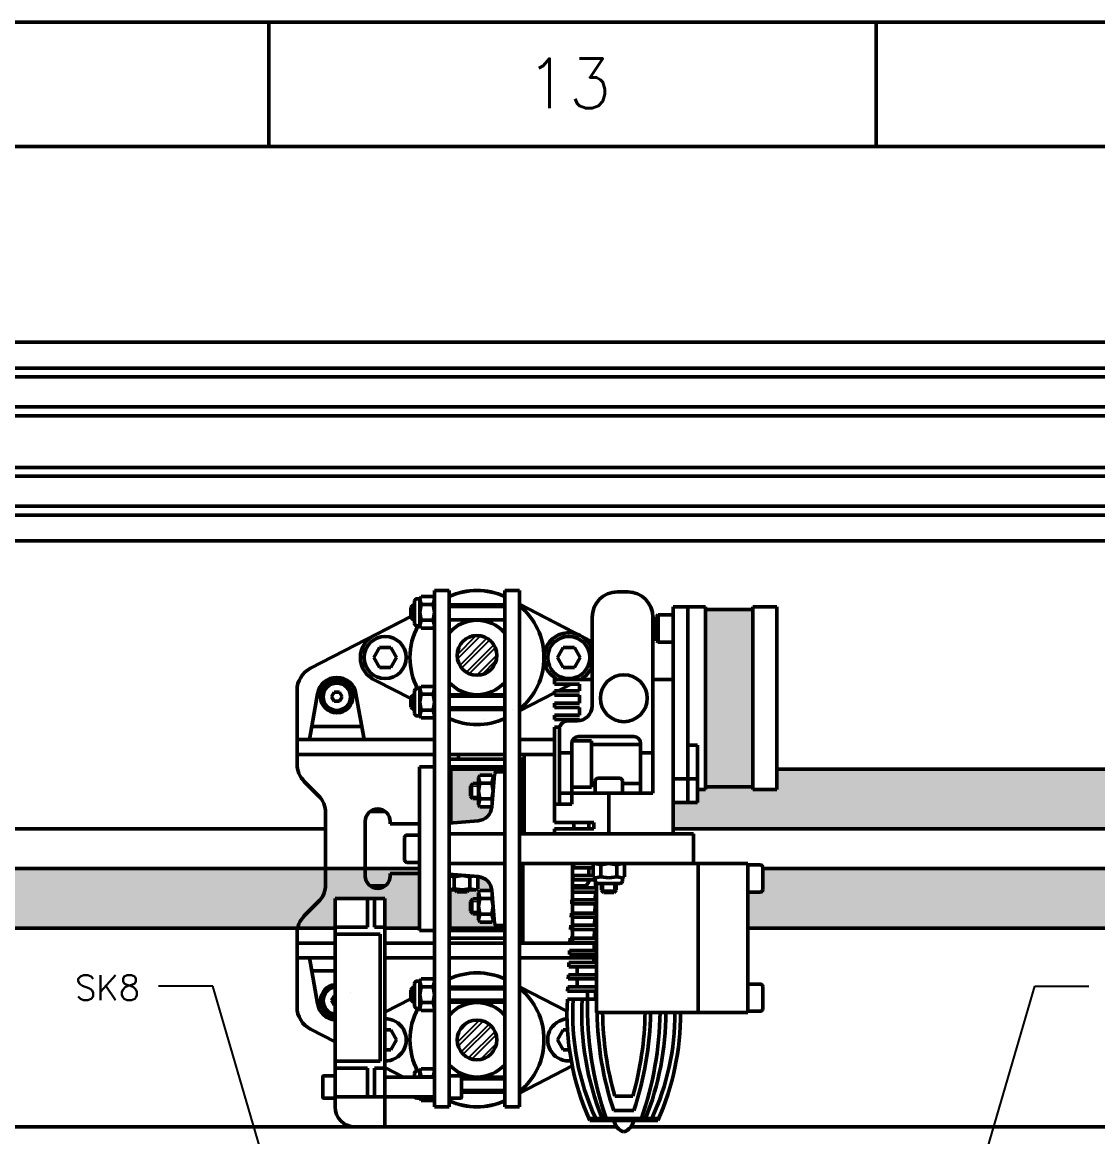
# Model space of a CAD drawing. Extents: x 28090 to 29926, y -10629 to -9321.
# Drawn here: x 29508.8 to 29725.5, y -9545.9 to -9321.4 of the extents above; entities that cross this region are included whole.
import ezdxf

# ---------------------------------------------------------------- set-up
doc = ezdxf.new("R2010")
doc.units = 0
doc.linetypes.add('CENTER', pattern=[50.8, 31.75, -6.35, 6.35, -6.35])
doc.linetypes.add('DASHED', pattern=[19.05, 12.7, -6.35])
for name, color, linetype, lineweight in [('Centro', 1, 'CENTER', 15), ('Cooler', 7, 'Continuous', 50), ('Extrusora', 4, 'Continuous', 50), ('Fixação e Transmissão', 5, 'Continuous', 50), ('Guias', 30, 'Continuous', 50), ('Hotend', 4, 'Continuous', 50), ('Linha tracejada', 254, 'DASHED', 15), ('Perfis e Cantoneiras', 2, 'Continuous', 50), ('Peças Usinadas', 120, 'Continuous', 50)]:
    doc.layers.add(name, color=color, linetype=linetype, lineweight=lineweight)
doc.layers.add('Cotas', color=90, linetype='Continuous')
doc.layers.add('Hachura', color=9, linetype='Continuous')
doc.styles.get("Standard").update_dxf_attribs({"font": 'romans.shx'})

msp = doc.modelspace()

# ---------------------------------------------------------------- hatches: boundary and pattern name
at = {"layer": 'Extrusora'}
h = msp.add_hatch(color=256, dxfattribs=at)
h.dxf.hatch_style = 1
h.paths.add_polyline_path([(29656.061, -9439.727), (29656.061, -9457.561), (29646.489, -9457.561), (29646.489, -9439.727), (29656.061, -9439.727)])
h = msp.add_hatch(color=256, dxfattribs=at)
h.dxf.hatch_style = 1
h.paths.add_polyline_path([(29656.061, -9457.561), (29656.061, -9475.396), (29646.489, -9475.396), (29646.489, -9457.561), (29656.061, -9457.561)])
at = {"layer": 'Hachura'}
h = msp.add_hatch(dxfattribs=at)
h.set_pattern_fill('ANSI32', color=256, scale=0.2)
h.paths.add_polyline_path([(29604.456, -9448.937, 1), (29596.456, -9448.937, 1), (29604.456, -9448.937)])
h = msp.add_hatch(dxfattribs=at)
h.set_pattern_fill('ANSI32', color=256, scale=0.2)
h.paths.add_polyline_path([(29596.456, -9526.368, 1), (29604.456, -9526.368, 1), (29596.456, -9526.368)])
at = {"layer": 'Peças Usinadas'}
h = msp.add_hatch(color=2, dxfattribs=at)
h.dxf.hatch_style = 1
h.paths.add_polyline_path([(29594.866, -9471.868), (29595.206, -9471.868), (29595.206, -9482.723), (29594.866, -9482.753), (29594.866, -9471.868)])
h = msp.add_hatch(color=2, dxfattribs=at)
h.dxf.hatch_style = 1
h.paths.add_polyline_path([(29595.206, -9471.868), (29606.046, -9471.868), (29606.046, -9472.368), (29604.505, -9472.368, 0.3888787), (29604.006, -9472.825), (29603.946, -9473.518), (29603.691, -9473.518), (29603.445, -9473.093), (29601.036, -9473.093), (29600.791, -9473.518), (29600.791, -9474.768), (29599.646, -9474.768), (29599.146, -9475.268), (29599.146, -9477.268), (29599.646, -9477.768), (29600.791, -9477.768), (29600.791, -9479.018), (29601.036, -9479.444), (29603.427, -9479.444), (29603.421, -9479.516, -0.3639702), (29600.694, -9482.243), (29595.206, -9482.723), (29595.206, -9471.868)])
h = msp.add_hatch(color=2, dxfattribs=at)
h.dxf.hatch_style = 1
h.paths.add_polyline_path([(29609.046, -9471.868), (29609.706, -9471.868), (29609.706, -9482.868), (29609.046, -9482.868), (29609.046, -9471.868)])
h = msp.add_hatch(color=2, dxfattribs=at)
h.dxf.hatch_style = 1
h.paths.add_polyline_path([(29660.866, -9471.868), (29753.533, -9471.868), (29753.533, -9472.618, 0.4142136), (29754.533, -9473.618), (29758.533, -9473.618), (29758.533, -9477.868), (29758.533, -9483.868), (29639.951, -9483.868), (29639.951, -9478.574), (29642.937, -9478.574), (29644.865, -9478.574), (29644.865, -9475.932), (29646.489, -9475.932), (29646.489, -9475.396), (29656.061, -9475.396), (29656.061, -9475.932), (29660.866, -9475.932), (29660.866, -9471.868)])
h = msp.add_hatch(color=2, dxfattribs=at)
h.dxf.hatch_style = 1
h.paths.add_polyline_path([(29609.046, -9482.868), (29609.706, -9482.868), (29609.706, -9483.868), (29609.046, -9483.868), (29609.046, -9482.868)])
h = msp.add_hatch(color=256, dxfattribs=at)
h.dxf.hatch_style = 1
edge = h.paths.add_edge_path()
edge.add_line((29447.533, -9503.868), (29564.322, -9503.868))
edge.add_arc((29569.206, -9504.94), 5, 135, 167.62915, ccw=False)
edge.add_line((29565.671, -9501.404), (29568.492, -9498.583))
edge.add_arc((29564.956, -9495.047), 5, 315, 360)
edge.add_line((29569.956, -9495.047), (29569.956, -9491.868))
edge.add_line((29569.956, -9491.868), (29442.533, -9491.868))
edge.add_line((29442.533, -9491.868), (29442.533, -9491.868))
edge.add_line((29442.533, -9491.868), (29432.533, -9491.868))
edge.add_line((29432.533, -9491.868), (29427.333, -9491.868))
edge.add_line((29427.333, -9491.868), (29427.333, -9503.868))
edge.add_line((29427.333, -9503.868), (29432.533, -9503.868))
edge.add_line((29432.533, -9503.868), (29442.533, -9503.868))
edge.add_line((29442.533, -9503.868), (29447.533, -9503.868))
h = msp.add_hatch(color=256, dxfattribs=at)
h.dxf.hatch_style = 1
edge = h.paths.add_edge_path()
edge.add_line((29569.956, -9495.047), (29569.956, -9491.868))
edge.add_line((29569.956, -9491.868), (29442.533, -9491.868))
edge.add_line((29442.533, -9491.868), (29442.533, -9497.868))
edge.add_line((29442.533, -9497.868), (29442.533, -9502.118))
edge.add_line((29442.533, -9502.118), (29446.533, -9502.118))
edge.add_arc((29446.533, -9503.118), 1, 0, 90, ccw=False)
edge.add_line((29447.533, -9503.118), (29447.533, -9503.868))
edge.add_line((29447.533, -9503.868), (29564.322, -9503.868))
edge.add_arc((29569.206, -9504.94), 5, 135, 167.62915, ccw=False)
edge.add_line((29565.671, -9501.404), (29568.492, -9498.583))
edge.add_arc((29564.956, -9495.047), 5, 315, 360)
h = msp.add_hatch(color=256, dxfattribs=at)
h.dxf.hatch_style = 1
edge = h.paths.add_edge_path()
edge.add_line((29588.866, -9492.868), (29582.956, -9492.868))
edge.add_line((29582.956, -9492.868), (29582.956, -9493.368))
edge.add_arc((29580.456, -9493.368), 2.5, 306.8699, 360, ccw=False)
edge.add_arc((29580.456, -9493.368), 2.5, 233.1301, 306.8699, ccw=False)
edge.add_arc((29580.456, -9493.368), 2.5, 180, 233.1301, ccw=False)
edge.add_line((29577.956, -9493.368), (29577.956, -9491.868))
edge.add_line((29577.956, -9491.868), (29569.956, -9491.868))
edge.add_line((29569.956, -9491.868), (29569.956, -9495.047))
edge.add_arc((29564.956, -9495.047), 5, -45, 0, ccw=False)
edge.add_line((29568.492, -9498.583), (29565.671, -9501.404))
edge.add_arc((29569.206, -9504.94), 5, 135, 167.62915)
edge.add_line((29564.322, -9503.868), (29571.866, -9503.868))
edge.add_line((29571.866, -9503.868), (29571.866, -9503.664))
edge.add_line((29571.866, -9503.664), (29571.866, -9497.87))
edge.add_line((29571.866, -9497.87), (29578.369, -9497.87))
edge.add_line((29578.369, -9497.87), (29579.812, -9497.87))
edge.add_line((29579.812, -9497.87), (29581.866, -9497.87))
edge.add_line((29581.866, -9497.87), (29581.866, -9503.868))
edge.add_line((29581.866, -9503.868), (29588.866, -9503.868))
edge.add_line((29588.866, -9503.868), (29588.866, -9492.868))
h = msp.add_hatch(color=256, dxfattribs=at)
h.dxf.hatch_style = 1
h.paths.add_polyline_path([(29588.866, -9491.868), (29577.956, -9491.868), (29577.956, -9493.368, 0.236068), (29578.956, -9495.368), (29581.956, -9495.368, 0.236068), (29582.956, -9493.368), (29582.956, -9492.868), (29588.866, -9492.868), (29588.866, -9491.868)])
h = msp.add_hatch(color=256, dxfattribs=at)
h.dxf.hatch_style = 1
h.paths.add_polyline_path([(29609.454, -9492.868), (29609.046, -9492.868), (29609.046, -9503.868), (29609.454, -9503.868), (29609.454, -9492.868)])
h = msp.add_hatch(color=256, dxfattribs=at)
h.dxf.hatch_style = 1
h.paths.add_polyline_path([(29655.033, -9496.618), (29657.533, -9496.618, 0.4142136), (29658.033, -9496.118), (29658.033, -9491.868), (29758.533, -9491.868), (29758.533, -9497.868), (29758.533, -9502.118), (29754.533, -9502.118, 0.4142136), (29753.533, -9503.118), (29753.533, -9503.868), (29655.033, -9503.868), (29655.033, -9496.618)])
h = msp.add_hatch(color=256, dxfattribs=at)
h.dxf.hatch_style = 1
h.paths.add_polyline_path([(29600.791, -9500.968), (29599.646, -9500.968), (29599.146, -9500.468), (29599.146, -9498.468), (29599.646, -9497.968), (29600.791, -9497.968), (29600.791, -9496.718), (29601.036, -9496.293), (29603.427, -9496.293), (29603.421, -9496.221, 0.3639695), (29600.694, -9493.494), (29600.567, -9493.483), (29600.622, -9493.514), (29600.622, -9495.923), (29600.196, -9496.168), (29598.846, -9496.168), (29598.446, -9496.568), (29596.446, -9496.568), (29596.046, -9496.168), (29594.954, -9496.168), (29594.954, -9503.868), (29606.046, -9503.868), (29606.046, -9503.368), (29604.505, -9503.368, -0.3888787), (29604.006, -9502.912), (29603.946, -9502.218), (29603.691, -9502.218), (29603.445, -9502.644), (29601.036, -9502.644), (29600.791, -9502.218), (29600.791, -9500.968)])

# ---------------------------------------------------------------- linework, layer by layer
at = {"layer": 'Centro', "ltscale": 0.1}
for p, q in [((29601.994, -9461.754), (29601.994, -9461.771)), ((29607.706, -9459.773), (29607.706, -9459.754))]:
    msp.add_line(p, q, dxfattribs=at)
at = {"layer": 'Cooler'}
for p, q in [((29645.033, -9490.868), (29624.533, -9490.868)), ((29624.533, -9490.925), (29624.533, -9490.868)), ((29645.033, -9490.868), (29645.033, -9520.868)), ((29655.033, -9490.868), (29645.033, -9490.868)), ((29655.033, -9490.868), (29655.033, -9520.868)), ((29624.533, -9520.868), (29624.533, -9494.811)), ((29581.866, -9497.87), (29571.866, -9497.87)), ((29571.866, -9497.87), (29571.866, -9539.87)), ((29578.369, -9497.87), (29578.369, -9503.664)), ((29579.812, -9503.664), (29579.812, -9497.87)), ((29581.866, -9497.87), (29581.866, -9543.87)), ((29578.369, -9503.664), (29571.866, -9503.664)), ((29581.85, -9503.664), (29579.812, -9503.664)), ((29580.962, -9505.062), (29571.866, -9505.062)), ((29580.962, -9530.678), (29580.962, -9505.062)), ((29645.033, -9520.868), (29624.533, -9520.868)), ((29655.033, -9520.868), (29645.033, -9520.868)), ((29580.962, -9530.678), (29571.866, -9530.678)), ((29578.369, -9532.076), (29571.866, -9532.076)), ((29578.369, -9532.076), (29578.369, -9537.87)), ((29581.85, -9532.076), (29579.812, -9532.076)), ((29579.812, -9537.87), (29579.812, -9532.076)), ((29581.866, -9537.87), (29571.866, -9537.87)), ((29575.866, -9543.87), (29581.866, -9543.87))]:
    msp.add_line(p, q, dxfattribs=at)
msp.add_arc((29575.866, -9539.87), 4, 180, 270, dxfattribs=at)
at = {"layer": 'Cotas'}
for p, q in [((29547.208, -9515.529), (29536.317, -9515.529)), ((29558.264, -9553.314), (29547.208, -9515.529)), ((29701.802, -9553.314), (29712.858, -9515.529)), ((29712.858, -9515.529), (29723.749, -9515.529))]:
    msp.add_line(p, q, dxfattribs=at)
at = {"layer": 'Extrusora'}
for p, q in [((29630.834, -9436.152), (29628.737, -9436.152)), ((29639.951, -9478.574), (29639.951, -9439.19)), ((29639.951, -9439.19), (29646.489, -9439.19)), ((29642.937, -9478.574), (29642.937, -9439.19)), ((29646.489, -9475.932), (29646.489, -9439.19)), ((29656.061, -9439.19), (29660.866, -9439.19)), ((29656.061, -9475.932), (29656.061, -9439.19)), ((29660.866, -9475.932), (29660.866, -9439.19)), ((29623.665, -9459.088), (29623.665, -9441.224)), ((29635.906, -9476.686), (29635.906, -9441.224)), ((29636.929, -9440.795), (29636.647, -9441.077)), ((29636.647, -9441.077), (29636.647, -9445.985)), ((29636.929, -9440.795), (29636.929, -9446.267)), ((29639.951, -9440.795), (29636.929, -9440.795)), ((29656.061, -9439.727), (29646.489, -9439.727)), ((29656.061, -9439.727), (29646.489, -9439.727)), ((29636.647, -9445.985), (29636.929, -9446.267)), ((29636.929, -9446.267), (29639.918, -9446.267)), ((29616.046, -9454.705), (29616.046, -9453.738)), ((29623.665, -9453.787), (29616.046, -9453.787)), ((29621.119, -9454.705), (29616.046, -9454.705)), ((29621.119, -9456.057), (29621.119, -9454.705)), ((29639.951, -9453.787), (29635.906, -9453.787)), ((29621.119, -9456.057), (29616.046, -9456.057)), ((29616.046, -9456.952), (29616.046, -9456.057)), ((29621.119, -9456.952), (29616.046, -9456.952)), ((29621.119, -9458.54), (29621.119, -9456.952)), ((29621.119, -9458.54), (29616.046, -9458.54)), ((29616.046, -9459.436), (29616.046, -9458.54)), ((29621.119, -9459.436), (29616.046, -9459.436)), ((29621.119, -9460.964), (29621.119, -9459.436)), ((29621.119, -9460.964), (29616.046, -9460.964)), ((29616.046, -9461.821), (29616.046, -9460.964)), ((29621.119, -9461.821), (29616.046, -9461.821)), ((29621.119, -9462.091), (29621.119, -9461.821)), ((29617.115, -9463.397), (29616.046, -9463.397)), ((29616.046, -9478.892), (29616.046, -9463.397)), ((29617.061, -9478.892), (29617.061, -9463.823)), ((29618.752, -9462.132), (29620.621, -9462.132)), ((29623.508, -9466.133), (29619.648, -9466.133)), ((29620.916, -9465.29), (29632.051, -9465.29)), ((29623.508, -9475.504), (29623.508, -9466.133)), ((29619.541, -9468.565), (29617.061, -9468.565)), ((29619.541, -9478.892), (29619.541, -9466.665)), ((29633.427, -9466.915), (29623.508, -9466.915)), ((29633.427, -9476.686), (29633.427, -9466.665)), ((29635.906, -9468.565), (29633.427, -9468.565)), ((29644.865, -9467.051), (29642.937, -9467.051)), ((29644.865, -9478.574), (29644.865, -9467.051)), ((29624.266, -9474.722), (29623.508, -9474.722)), ((29633.427, -9474.722), (29629.766, -9474.722)), ((29644.865, -9473.809), (29639.951, -9473.809)), ((29617.061, -9476.686), (29635.906, -9476.686)), ((29623.508, -9475.504), (29619.541, -9475.504)), ((29627.016, -9484.868), (29627.016, -9476.686)), ((29644.865, -9475.932), (29646.489, -9475.932)), ((29656.061, -9475.396), (29646.489, -9475.396)), ((29656.061, -9475.932), (29660.866, -9475.932)), ((29616.046, -9482.561), (29616.046, -9478.892)), ((29619.541, -9478.892), (29616.046, -9478.892)), ((29639.951, -9478.574), (29644.865, -9478.574)), ((29639.951, -9478.574), (29639.951, -9484.868)), ((29624.027, -9482.561), (29616.046, -9482.561)), ((29616.046, -9484.868), (29616.046, -9483.846)), ((29624.027, -9483.846), (29616.046, -9483.846)), ((29624.027, -9482.561), (29624.027, -9483.846)), ((29639.951, -9484.868), (29616.046, -9484.868))]:
    msp.add_line(p, q, dxfattribs=at)
msp.add_circle((29630.033, -9457.561), 4.725, dxfattribs=at)
for centre, radius, start, end in [((29628.737, -9441.224), 5.072, 90, 180), ((29630.834, -9441.224), 5.072, 0, 90), ((29620.621, -9459.088), 3.043, 270, 360), ((29618.752, -9463.823), 1.691, 90, 180), ((29620.916, -9466.665), 1.375, 90, 180), ((29632.051, -9466.665), 1.375, 0, 90)]:
    msp.add_arc(centre, radius, start, end, dxfattribs=at)
at = {"layer": 'Fixação e Transmissão'}
for p, q in [((29588.966, -9437.518), (29589.212, -9437.093)), ((29591.62, -9437.093), (29589.212, -9437.093)), ((29591.866, -9437.518), (29591.62, -9437.093)), ((29587.146, -9439.268), (29587.646, -9438.768)), ((29587.146, -9439.268), (29587.146, -9441.268)), ((29587.646, -9438.768), (29587.866, -9438.768)), ((29587.866, -9442.518), (29587.866, -9438.018)), ((29588.966, -9437.518), (29588.366, -9437.518)), ((29588.966, -9443.018), (29588.966, -9437.518)), ((29588.966, -9437.518), (29589.212, -9438.681)), ((29589.212, -9438.681), (29588.966, -9440.268)), ((29591.62, -9438.681), (29589.212, -9438.681)), ((29591.866, -9437.518), (29591.62, -9438.681)), ((29591.62, -9438.681), (29591.866, -9440.268)), ((29591.866, -9443.018), (29591.866, -9437.518)), ((29606.046, -9438.768), (29594.866, -9438.768)), ((29620.762, -9444.706), (29609.046, -9438.656)), ((29580.15, -9444.706), (29587.146, -9441.093)), ((29587.146, -9441.268), (29587.646, -9441.768)), ((29589.212, -9441.856), (29588.966, -9440.268)), ((29591.62, -9441.856), (29591.866, -9440.268)), ((29587.646, -9441.768), (29587.866, -9441.768)), ((29588.966, -9443.018), (29588.366, -9443.018)), ((29588.966, -9443.018), (29589.212, -9441.856)), ((29588.966, -9443.018), (29589.212, -9443.444)), ((29591.62, -9441.856), (29589.212, -9441.856)), ((29591.62, -9443.444), (29589.212, -9443.444)), ((29591.866, -9443.018), (29591.62, -9441.856)), ((29591.866, -9443.018), (29591.62, -9443.444)), ((29606.046, -9441.768), (29594.866, -9441.768)), ((29580.801, -9447.368), (29579.647, -9449.368)), ((29583.111, -9447.368), (29584.266, -9449.368)), ((29617.801, -9447.368), (29616.647, -9449.368)), ((29620.111, -9447.368), (29621.266, -9449.368)), ((29580.801, -9451.368), (29579.647, -9449.368)), ((29583.111, -9451.368), (29584.266, -9449.368)), ((29617.801, -9451.368), (29616.647, -9449.368)), ((29620.111, -9451.368), (29621.266, -9449.368)), ((29580.801, -9451.368), (29580.801, -9451.368)), ((29617.801, -9451.368), (29617.801, -9451.368)), ((29580.15, -9454.031), (29587.146, -9457.644)), ((29619.457, -9454.705), (29616.839, -9456.057)), ((29571.677, -9456.352), (29571.148, -9457.268)), ((29571.677, -9458.184), (29571.148, -9457.268)), ((29572.735, -9456.352), (29573.264, -9457.268)), ((29572.735, -9458.184), (29573.264, -9457.268)), ((29587.146, -9457.368), (29587.646, -9456.868)), ((29587.146, -9457.368), (29587.146, -9459.368)), ((29587.646, -9456.868), (29587.866, -9456.868)), ((29587.866, -9460.618), (29587.866, -9456.118)), ((29588.966, -9455.618), (29588.366, -9455.618)), ((29588.966, -9455.618), (29589.212, -9455.193)), ((29588.966, -9461.118), (29588.966, -9455.618)), ((29588.966, -9455.618), (29589.212, -9456.781)), ((29589.212, -9456.781), (29588.966, -9458.368)), ((29591.62, -9455.193), (29589.212, -9455.193)), ((29591.62, -9456.781), (29589.212, -9456.781)), ((29591.866, -9455.618), (29591.62, -9455.193)), ((29591.866, -9455.618), (29591.62, -9456.781)), ((29591.62, -9456.781), (29591.866, -9458.368)), ((29591.866, -9461.118), (29591.866, -9455.618)), ((29606.046, -9456.868), (29594.866, -9456.868)), ((29616.046, -9456.466), (29609.046, -9460.081)), ((29577.459, -9458.858), (29577.459, -9458.858)), ((29587.146, -9459.368), (29587.646, -9459.868)), ((29589.212, -9459.956), (29588.966, -9458.368)), ((29591.62, -9459.956), (29591.866, -9458.368)), ((29587.646, -9459.868), (29587.866, -9459.868)), ((29588.966, -9461.118), (29588.366, -9461.118)), ((29588.966, -9461.118), (29589.212, -9459.956)), ((29588.966, -9461.118), (29589.212, -9461.544)), ((29591.62, -9459.956), (29589.212, -9459.956)), ((29591.62, -9461.544), (29589.212, -9461.544)), ((29591.866, -9461.118), (29591.62, -9459.956)), ((29591.866, -9461.118), (29591.62, -9461.544)), ((29606.046, -9459.868), (29594.866, -9459.868)), ((29609.706, -9471.368), (29609.706, -9469.868)), ((29595.206, -9471.368), (29595.206, -9482.723)), ((29599.146, -9475.268), (29599.646, -9474.768)), ((29599.146, -9475.268), (29599.146, -9477.268)), ((29599.646, -9474.768), (29600.791, -9474.768)), ((29600.791, -9473.518), (29601.036, -9473.093)), ((29600.791, -9479.018), (29600.791, -9473.518)), ((29600.791, -9473.518), (29601.036, -9474.681)), ((29601.036, -9474.681), (29600.791, -9476.268)), ((29601.036, -9473.093), (29603.445, -9473.093)), ((29601.036, -9474.681), (29603.445, -9474.681)), ((29603.691, -9473.518), (29603.445, -9473.093)), ((29603.691, -9473.518), (29603.445, -9474.681)), ((29603.445, -9474.681), (29603.691, -9476.268)), ((29603.691, -9476.432), (29603.691, -9473.518)), ((29603.691, -9473.518), (29603.946, -9473.518)), ((29624.766, -9473.686), (29629.266, -9473.686)), ((29599.146, -9477.268), (29599.646, -9477.768)), ((29601.036, -9477.856), (29600.791, -9476.268)), ((29603.445, -9477.856), (29603.691, -9476.268)), ((29624.266, -9476.686), (29629.766, -9476.686)), ((29599.646, -9477.768), (29600.791, -9477.768)), ((29600.791, -9479.018), (29601.036, -9477.856)), ((29600.791, -9479.018), (29601.036, -9479.444)), ((29601.036, -9477.856), (29603.445, -9477.856)), ((29601.036, -9479.444), (29603.445, -9479.444)), ((29603.531, -9478.261), (29603.445, -9477.856)), ((29585.866, -9485.618), (29585.866, -9490.118)), ((29588.866, -9485.118), (29588.866, -9490.618)), ((29609.706, -9484.868), (29609.706, -9484.368)), ((29609.454, -9490.868), (29609.454, -9492.368)), ((29624.266, -9490.868), (29623.84, -9491.114)), ((29624.266, -9490.868), (29625.428, -9491.114)), ((29625.428, -9491.114), (29627.016, -9490.868)), ((29628.603, -9491.114), (29627.016, -9490.868)), ((29629.766, -9490.868), (29628.603, -9491.114)), ((29629.766, -9490.868), (29630.191, -9491.114)), ((29594.866, -9493.268), (29598.118, -9493.268)), ((29595.859, -9493.514), (29597.446, -9493.268)), ((29599.034, -9493.514), (29597.446, -9493.268)), ((29623.84, -9491.114), (29623.84, -9493.523)), ((29625.428, -9491.114), (29625.428, -9493.523)), ((29628.603, -9491.114), (29628.603, -9493.523)), ((29630.191, -9491.114), (29630.191, -9493.523)), ((29655.033, -9496.618), (29655.033, -9491.118)), ((29658.033, -9496.118), (29658.033, -9491.618)), ((29594.866, -9493.304), (29595.859, -9493.514)), ((29595.859, -9495.923), (29595.859, -9493.514)), ((29599.588, -9493.397), (29599.034, -9493.514)), ((29599.034, -9495.923), (29599.034, -9493.514)), ((29600.567, -9493.483), (29600.622, -9493.514)), ((29600.622, -9495.923), (29600.622, -9493.514)), ((29624.266, -9493.768), (29623.84, -9493.523)), ((29624.266, -9493.768), (29625.428, -9493.523)), ((29624.266, -9493.768), (29624.266, -9494.368)), ((29629.266, -9494.868), (29624.766, -9494.868)), ((29625.428, -9493.523), (29627.016, -9493.768)), ((29625.516, -9496.186), (29625.516, -9494.868)), ((29628.603, -9493.523), (29627.016, -9493.768)), ((29628.516, -9496.186), (29628.516, -9494.868)), ((29629.766, -9493.768), (29628.603, -9493.523)), ((29629.766, -9493.768), (29630.191, -9493.523)), ((29629.766, -9493.768), (29629.766, -9494.368)), ((29594.866, -9496.133), (29595.859, -9495.923)), ((29594.866, -9496.168), (29600.196, -9496.168)), ((29594.954, -9504.368), (29594.954, -9496.168)), ((29595.859, -9495.923), (29597.446, -9496.168)), ((29596.446, -9496.568), (29596.046, -9496.168)), ((29596.446, -9496.568), (29598.446, -9496.568)), ((29599.034, -9495.923), (29597.446, -9496.168)), ((29598.446, -9496.568), (29598.846, -9496.168)), ((29600.196, -9496.168), (29599.034, -9495.923)), ((29600.196, -9496.168), (29600.622, -9495.923)), ((29600.791, -9496.718), (29601.036, -9496.293)), ((29600.791, -9496.718), (29600.791, -9502.218)), ((29600.791, -9496.718), (29601.036, -9497.881)), ((29601.036, -9496.293), (29603.445, -9496.293)), ((29603.531, -9497.476), (29603.445, -9497.881)), ((29626.016, -9496.686), (29625.516, -9496.186)), ((29626.016, -9496.686), (29628.016, -9496.686)), ((29628.016, -9496.686), (29628.516, -9496.186)), ((29599.146, -9498.468), (29599.646, -9497.968)), ((29599.146, -9500.468), (29599.146, -9498.468)), ((29599.646, -9497.968), (29600.791, -9497.968)), ((29601.036, -9497.881), (29600.791, -9499.468)), ((29601.036, -9501.056), (29600.791, -9499.468)), ((29601.036, -9497.881), (29603.445, -9497.881)), ((29603.445, -9497.881), (29603.691, -9499.468)), ((29603.445, -9501.056), (29603.691, -9499.468)), ((29603.691, -9499.305), (29603.691, -9502.218)), ((29599.146, -9500.468), (29599.646, -9500.968)), ((29599.646, -9500.968), (29600.791, -9500.968)), ((29600.791, -9502.218), (29601.036, -9501.056)), ((29600.791, -9502.218), (29601.036, -9502.644)), ((29601.036, -9501.056), (29603.445, -9501.056)), ((29603.691, -9502.218), (29603.445, -9501.056)), ((29603.691, -9502.218), (29603.445, -9502.644)), ((29603.691, -9502.218), (29603.946, -9502.218)), ((29601.036, -9502.644), (29603.445, -9502.644)), ((29609.454, -9504.368), (29609.454, -9505.868)), ((29587.866, -9519.518), (29587.866, -9515.018)), ((29588.966, -9514.518), (29588.366, -9514.518)), ((29588.966, -9514.518), (29589.212, -9514.093)), ((29588.966, -9520.018), (29588.966, -9514.518)), ((29588.966, -9514.518), (29589.212, -9515.681)), ((29589.212, -9515.681), (29588.966, -9517.268)), ((29591.62, -9514.093), (29589.212, -9514.093)), ((29591.62, -9515.681), (29589.212, -9515.681)), ((29591.866, -9514.518), (29591.62, -9514.093)), ((29591.866, -9514.518), (29591.62, -9515.681)), ((29591.62, -9515.681), (29591.866, -9517.268)), ((29591.866, -9520.018), (29591.866, -9514.518)), ((29618.586, -9520.582), (29609.046, -9515.656)), ((29655.033, -9515.118), (29655.033, -9520.618)), ((29658.033, -9515.618), (29658.033, -9520.118)), ((29571.677, -9517.552), (29571.148, -9518.468)), ((29574.959, -9516.879), (29574.959, -9516.879)), ((29587.146, -9516.268), (29587.646, -9515.768)), ((29587.146, -9516.268), (29587.146, -9518.268)), ((29587.646, -9515.768), (29587.866, -9515.768)), ((29589.212, -9518.856), (29588.966, -9517.268)), ((29591.62, -9518.856), (29591.866, -9517.268)), ((29606.046, -9515.768), (29594.866, -9515.768)), ((29571.677, -9519.384), (29571.148, -9518.468)), ((29581.866, -9520.82), (29587.146, -9518.093)), ((29587.146, -9518.268), (29587.646, -9518.768)), ((29587.646, -9518.768), (29587.866, -9518.768)), ((29588.966, -9520.018), (29588.366, -9520.018)), ((29588.966, -9520.018), (29589.212, -9518.856)), ((29588.966, -9520.018), (29589.212, -9520.444)), ((29591.62, -9518.856), (29589.212, -9518.856)), ((29591.866, -9520.018), (29591.62, -9518.856)), ((29591.866, -9520.018), (29591.62, -9520.444)), ((29606.046, -9518.768), (29594.866, -9518.768)), ((29591.62, -9520.444), (29589.212, -9520.444)), ((29583.111, -9524.368), (29584.266, -9526.368)), ((29617.801, -9524.368), (29616.647, -9526.368)), ((29583.111, -9528.368), (29584.266, -9526.368)), ((29617.801, -9528.368), (29616.647, -9526.368)), ((29617.801, -9528.368), (29617.801, -9528.368)), ((29581.866, -9531.917), (29585.648, -9533.87)), ((29587.866, -9533.87), (29587.866, -9533.118)), ((29588.966, -9532.618), (29588.366, -9532.618)), ((29588.966, -9532.618), (29589.212, -9532.193)), ((29588.966, -9532.618), (29589.212, -9533.781)), ((29588.966, -9533.87), (29588.966, -9532.618)), ((29591.62, -9532.193), (29589.212, -9532.193)), ((29591.866, -9532.618), (29591.62, -9532.193)), ((29591.866, -9532.618), (29591.62, -9533.781)), ((29591.866, -9533.87), (29591.866, -9532.618)), ((29619.652, -9531.604), (29609.046, -9537.081)), ((29581.866, -9533.87), (29591.866, -9533.87)), ((29581.866, -9537.87), (29581.866, -9533.87)), ((29587.645, -9533.87), (29587.646, -9533.868)), ((29587.646, -9533.868), (29587.866, -9533.868)), ((29589.212, -9533.781), (29589.198, -9533.87)), ((29591.62, -9533.781), (29589.212, -9533.781)), ((29591.62, -9533.781), (29591.634, -9533.87)), ((29591.866, -9533.87), (29591.866, -9533.87)), ((29597.366, -9533.868), (29606.046, -9533.868)), ((29581.866, -9537.87), (29591.866, -9537.87)), ((29588.966, -9538.118), (29588.366, -9538.118)), ((29588.966, -9538.118), (29588.966, -9537.87)), ((29588.966, -9538.118), (29589.019, -9537.87)), ((29588.966, -9538.118), (29589.212, -9538.544)), ((29591.866, -9538.118), (29591.62, -9538.544)), ((29591.866, -9538.118), (29591.814, -9537.87)), ((29591.866, -9538.118), (29591.866, -9537.87)), ((29597.366, -9536.868), (29606.046, -9536.868)), ((29609.292, -9536.956), (29609.292, -9536.954)), ((29591.62, -9538.544), (29589.212, -9538.544))]:
    msp.add_line(p, q, dxfattribs=at)
at = {"layer": 'Fixação e Transmissão', "ltscale": 0.1}
for p, q in [((29583.111, -9447.368), (29580.801, -9447.368)), ((29620.111, -9447.368), (29617.801, -9447.368)), ((29583.111, -9451.368), (29580.801, -9451.368)), ((29620.111, -9451.368), (29617.801, -9451.368)), ((29572.735, -9456.352), (29571.677, -9456.352)), ((29572.735, -9458.184), (29571.677, -9458.184)), ((29624.266, -9476.686), (29624.266, -9474.186)), ((29629.766, -9476.686), (29629.766, -9474.186)), ((29588.866, -9485.118), (29586.366, -9485.118)), ((29588.866, -9490.618), (29586.366, -9490.618)), ((29655.033, -9491.118), (29657.533, -9491.118)), ((29655.033, -9496.618), (29657.533, -9496.618)), ((29655.033, -9515.118), (29657.533, -9515.118)), ((29571.866, -9517.552), (29571.677, -9517.552)), ((29571.866, -9519.384), (29571.677, -9519.384)), ((29655.033, -9520.618), (29657.533, -9520.618)), ((29583.111, -9524.368), (29581.866, -9524.368)), ((29618.691, -9524.368), (29617.801, -9524.368)), ((29583.111, -9528.368), (29581.866, -9528.368)), ((29619.097, -9528.368), (29617.801, -9528.368))]:
    msp.add_line(p, q, dxfattribs=at)
at = {"layer": 'Fixação e Transmissão', "color": 7}
for p, q in [((29596.454, -9468.868), (29606.046, -9468.868)), ((29596.706, -9468.868), (29606.046, -9468.868)), ((29596.706, -9469.868), (29606.046, -9469.868)), ((29596.454, -9505.868), (29606.046, -9505.868)), ((29596.706, -9506.868), (29606.046, -9506.868)), ((29619.959, -9506.868), (29609.959, -9506.868))]:
    msp.add_line(p, q, dxfattribs=at)
at = {"layer": 'Fixação e Transmissão', "color": 7, "ltscale": 0.1}
for p, q in [((29596.706, -9469.868), (29596.706, -9468.868)), ((29609.959, -9468.868), (29609.959, -9484.868)), ((29619.959, -9482.561), (29619.959, -9483.846)), ((29609.706, -9506.868), (29609.706, -9490.868)), ((29619.706, -9506.868), (29619.706, -9490.868)), ((29619.959, -9505.868), (29619.959, -9505.915)), ((29619.959, -9506.738), (29619.959, -9506.868))]:
    msp.add_line(p, q, dxfattribs=at)
at = {"layer": 'Fixação e Transmissão', "flags": 128}
for points in [[(29606.046, -9469.868), (29594.866, -9469.868)], [(29609.706, -9469.868), (29609.046, -9469.868)], [(29609.706, -9484.368), (29609.046, -9484.368)], [(29609.454, -9490.868), (29609.046, -9490.868)], [(29609.454, -9492.368), (29609.046, -9492.368)], [(29606.046, -9504.368), (29594.866, -9504.368)], [(29609.454, -9504.368), (29609.046, -9504.368)], [(29606.046, -9505.868), (29594.866, -9505.868)], [(29609.454, -9505.868), (29609.046, -9505.868)]]:
    msp.add_lwpolyline(points, dxfattribs=at)
for points in [[(29571.866, -9538.12), (29569.616, -9538.12, -0.4142136), (29569.366, -9537.87), (29569.366, -9533.87, -0.4142136), (29569.616, -9533.62), (29571.866, -9533.62)], [(29594.866, -9538.12), (29597.116, -9538.12, 0.4142136), (29597.366, -9537.87), (29597.366, -9533.87, 0.4142136), (29597.116, -9533.62), (29594.866, -9533.62)]]:
    msp.add_lwpolyline(points, format="xyb", close=True, dxfattribs=at)
at = {"layer": 'Fixação e Transmissão'}
for centre, radius in [((29581.956, -9449.368), 4.25), ((29618.956, -9449.368), 4.25), ((29572.206, -9457.268), 2.75)]:
    msp.add_circle(centre, radius, dxfattribs=at)
for centre, radius, start, end in [((29600.456, -9449.368), 13.5, 65.53819, 114.46181), ((29588.366, -9438.018), 0.5, 90, 180), ((29600.456, -9449.368), 13.5, 0, 50.48287), ((29600.456, -9449.368), 13.5, 151.94166, 180), ((29588.366, -9442.518), 0.5, 180, 270), ((29581.956, -9449.368), 5, 111.17688, 248.82312), ((29618.956, -9449.368), 5, 19.65932, 242.10143), ((29618.956, -9449.368), 5, 19.65932, 68.82312), ((29600.456, -9449.368), 13.5, 180, 207.57847), ((29600.456, -9449.368), 13.5, 309.51713, 360), ((29618.956, -9449.368), 5, 297.89857, 340.34068), ((29618.956, -9449.368), 5, 297.89857, 340.34068), ((29588.366, -9456.118), 0.5, 90, 180), ((29588.366, -9460.618), 0.5, 180, 270), ((29600.456, -9449.368), 13.5, 245.53819, 294.46181), ((29624.766, -9474.186), 0.5, 90, 180), ((29629.266, -9474.186), 0.5, 360, 90), ((29586.366, -9485.618), 0.5, 90, 180), ((29586.366, -9490.118), 0.5, 180, 270), ((29657.533, -9491.618), 0.5, 0, 90), ((29624.766, -9494.368), 0.5, 180, 270), ((29629.266, -9494.368), 0.5, 270, 360), ((29657.533, -9496.118), 0.5, 270, 360), ((29600.456, -9526.368), 13.5, 65.53819, 114.46181), ((29588.366, -9515.018), 0.5, 90, 180), ((29657.533, -9515.618), 0.5, 360, 90), ((29572.206, -9518.468), 2.75, 97.10565, 262.89435), ((29600.456, -9526.368), 13.5, 0, 50.48287), ((29600.456, -9526.368), 13.5, 151.94166, 180), ((29588.366, -9519.518), 0.5, 180, 270), ((29657.533, -9520.118), 0.5, 270, 360), ((29581.956, -9526.368), 4.25, 268.7843, 91.2157), ((29618.956, -9526.368), 4.25, 94.85408, 276.74527), ((29600.456, -9526.368), 13.5, 180, 207.57847), ((29600.456, -9526.368), 13.5, 309.51713, 360), ((29588.366, -9533.118), 0.5, 90, 180), ((29588.366, -9537.618), 0.5, 210.21372, 270), ((29600.456, -9526.368), 13.5, 245.53819, 294.46181)]:
    msp.add_arc(centre, radius, start, end, dxfattribs=at)
for points, degree in [([(29595.244, -9471.368), (29594.866, -9471.368), (29594.866, -9471.368)], 2), ([(29595.244, -9471.368), (29595.301, -9471.368), (29595.439, -9471.368)], 2), ([(29595.778, -9471.368), (29595.572, -9471.368), (29595.439, -9471.368)], 2), ([(29595.778, -9471.368), (29595.992, -9471.368), (29596.279, -9471.368)], 2), ([(29596.892, -9471.368), (29596.555, -9471.368), (29596.279, -9471.368)], 2), ([(29596.892, -9471.368), (29597.242, -9471.368), (29597.65, -9471.368)], 2), ([(29598.477, -9471.368), (29598.042, -9471.368), (29597.65, -9471.368)], 2), ([(29598.477, -9471.368), (29598.93, -9471.368), (29599.418, -9471.368)], 2), ([(29600.378, -9471.368), (29599.887, -9471.368), (29599.418, -9471.368)], 2), ([(29600.378, -9471.368), (29600.889, -9471.368), (29601.41, -9471.368)], 2), ([(29602.409, -9471.368), (29601.41, -9471.368)], 1), ([(29602.409, -9471.368), (29602.928, -9471.368), (29603.431, -9471.368)], 2), ([(29604.372, -9471.368), (29603.914, -9471.368), (29603.431, -9471.368)], 2), ([(29604.372, -9471.368), (29604.847, -9471.368), (29605.283, -9471.368)], 2), ([(29606.046, -9471.368), (29605.702, -9471.368), (29605.283, -9471.368)], 2), ([(29609.706, -9471.368), (29609.706, -9471.368), (29609.046, -9471.368)], 2)]:
    msp.add_open_spline(points, degree=degree, dxfattribs=at)
at = {"layer": 'Guias'}
for p, q in [((29578.956, -9480.368), (29581.956, -9480.368)), ((29577.956, -9493.368), (29577.956, -9482.368)), ((29578.956, -9495.368), (29581.956, -9495.368)), ((29619.706, -9495.368), (29621.956, -9495.368)), ((29622.956, -9494.368), (29622.956, -9494.119))]:
    msp.add_line(p, q, dxfattribs=at)
for centre in [(29600.456, -9448.937), (29600.456, -9526.368)]:
    msp.add_circle(centre, 4, dxfattribs=at)
for centre, radius, start, end in [((29600.456, -9449.368), 7.5, 41.81031, 138.18969), ((29600.456, -9449.368), 7.5, 221.81031, 318.18969), ((29621.956, -9494.368), 1, 270, 360), ((29600.456, -9526.368), 7.5, 41.81031, 138.18969), ((29600.456, -9526.368), 7.5, 221.81031, 318.18969)]:
    msp.add_arc(centre, radius, start, end, dxfattribs=at)
at = {"layer": 'Hachura'}
for p, q in [((29606.046, -9439.268), (29594.866, -9439.268)), ((29606.046, -9457.368), (29594.866, -9457.368)), ((29606.046, -9459.368), (29594.866, -9459.368)), ((29606.046, -9516.268), (29594.866, -9516.268)), ((29606.046, -9518.268), (29594.866, -9518.268)), ((29597.366, -9534.368), (29606.046, -9534.368)), ((29597.366, -9536.368), (29606.046, -9536.368))]:
    msp.add_line(p, q, dxfattribs=at)
at = {"layer": 'Hotend'}
for p, q in [((29619.908, -9491.691), (29619.947, -9490.868)), ((29623.84, -9491.691), (29619.908, -9491.691)), ((29619.79, -9494.119), (29619.83, -9493.297)), ((29624.266, -9494.119), (29619.79, -9494.119)), ((29623.84, -9493.297), (29619.83, -9493.297)), ((29624.346, -9494.641), (29624.321, -9495.772)), ((29619.671, -9496.595), (29619.71, -9495.772)), ((29624.533, -9496.595), (29619.671, -9496.595)), ((29624.533, -9495.772), (29619.71, -9495.772)), ((29624.302, -9496.595), (29624.267, -9498.145)), ((29619.556, -9498.967), (29619.596, -9498.145)), ((29624.533, -9498.967), (29619.556, -9498.967)), ((29624.533, -9498.145), (29619.596, -9498.145)), ((29624.249, -9498.967), (29624.206, -9500.85)), ((29619.425, -9501.673), (29619.465, -9500.85)), ((29624.533, -9501.673), (29619.425, -9501.673)), ((29624.533, -9500.85), (29619.465, -9500.85)), ((29624.188, -9501.673), (29624.151, -9503.3)), ((29619.307, -9504.122), (29619.347, -9503.3)), ((29624.533, -9504.122), (29619.307, -9504.122)), ((29624.533, -9503.3), (29619.347, -9503.3)), ((29624.132, -9504.122), (29624.092, -9505.915)), ((29619.18, -9506.738), (29619.22, -9505.915)), ((29624.533, -9506.738), (29619.18, -9506.738)), ((29624.533, -9505.915), (29619.22, -9505.915)), ((29624.073, -9506.738), (29624.037, -9508.356)), ((29619.062, -9509.179), (29619.102, -9508.356)), ((29624.533, -9508.356), (29619.102, -9508.356)), ((29618.943, -9511.64), (29618.983, -9510.818)), ((29624.533, -9510.818), (29618.983, -9510.818)), ((29624.533, -9509.179), (29619.062, -9509.179)), ((29624.018, -9509.179), (29623.981, -9510.818)), ((29618.825, -9514.099), (29618.864, -9513.276)), ((29624.533, -9513.276), (29618.864, -9513.276)), ((29624.533, -9511.64), (29618.943, -9511.64)), ((29620.653, -9513.276), (29620.653, -9511.64)), ((29618.707, -9516.541), (29618.746, -9515.719)), ((29624.533, -9515.719), (29618.746, -9515.719)), ((29624.533, -9514.099), (29618.825, -9514.099)), ((29620.653, -9515.719), (29620.653, -9514.099)), ((29624.533, -9516.541), (29618.707, -9516.541)), ((29622.728, -9516.541), (29622.728, -9518.172)), ((29624.349, -9516.541), (29624.349, -9518.172)), ((29618.661, -9518.172), (29624.533, -9518.172)), ((29628.218, -9537.728), (29630.033, -9537.728)), ((29631.848, -9537.728), (29630.033, -9537.728)), ((29630.033, -9542.216), (29623.001, -9542.216)), ((29623.178, -9542.619), (29630.033, -9542.619)), ((29624.382, -9542.216), (29624.785, -9542.619)), ((29625.662, -9542.216), (29626.065, -9542.619)), ((29626.47, -9542.216), (29626.873, -9542.619)), ((29627.995, -9540.58), (29630.033, -9540.58)), ((29632.071, -9540.58), (29630.033, -9540.58)), ((29630.033, -9542.216), (29637.065, -9542.216)), ((29636.888, -9542.619), (29630.033, -9542.619)), ((29633.596, -9542.216), (29633.193, -9542.619)), ((29634.404, -9542.216), (29634.001, -9542.619)), ((29635.684, -9542.216), (29635.281, -9542.619))]:
    msp.add_line(p, q, dxfattribs=at)
for centre, radius, start, end in [((29671.709, -9521.01), 53.124, 176.93703, 204.00078), ((29670.028, -9521.12), 50.285, 176.63823, 204.80428), ((29679.242, -9520.894), 57.666, 177.29403, 201.69981), ((29692.298, -9519.657), 69.586, 178.77729, 198.91671), ((29690.225, -9519.883), 65.582, 180.86137, 198.39702), ((29691.326, -9519.883), 65.582, 180.86137, 195.78968), ((29568.74, -9519.883), 65.582, 344.21032, 359.13863), ((29569.841, -9519.883), 65.582, 341.60298, 359.13863), ((29567.768, -9519.657), 69.586, 341.08329, 359.00213), ((29580.824, -9520.894), 57.666, 338.30019, 0.02555), ((29590.038, -9521.12), 50.285, 335.19572, 0.28711), ((29588.357, -9521.01), 53.124, 335.99922, 0.15301), ((29630.873, -9542.113), 2.882, 189.53156, 253.0677), ((29629.194, -9542.113), 2.882, 286.9323, 350.46844)]:
    msp.add_arc(centre, radius, start, end, dxfattribs=at)
at = {"layer": 'Linha tracejada'}
for p, q in [((29587.146, -9439.268), (29587.866, -9439.268)), ((29587.646, -9441.768), (29587.646, -9438.768)), ((29587.146, -9441.268), (29587.866, -9441.268)), ((29587.146, -9457.368), (29587.866, -9457.368)), ((29587.646, -9459.868), (29587.646, -9456.868)), ((29587.146, -9459.368), (29587.866, -9459.368)), ((29599.146, -9475.268), (29600.791, -9475.268)), ((29599.646, -9477.768), (29599.646, -9474.768)), ((29599.146, -9477.268), (29600.791, -9477.268)), ((29626.016, -9496.686), (29626.016, -9494.868)), ((29628.016, -9496.686), (29628.016, -9494.868)), ((29596.446, -9496.568), (29596.446, -9496.168)), ((29598.446, -9496.568), (29598.446, -9496.168)), ((29628.516, -9496.186), (29625.516, -9496.186)), ((29599.146, -9498.468), (29600.791, -9498.468)), ((29599.646, -9497.968), (29599.646, -9500.968)), ((29599.146, -9500.468), (29600.791, -9500.468)), ((29587.146, -9516.268), (29587.866, -9516.268)), ((29587.646, -9518.768), (29587.646, -9515.768)), ((29587.146, -9518.268), (29587.866, -9518.268)), ((29587.646, -9533.87), (29587.646, -9533.868))]:
    msp.add_line(p, q, dxfattribs=at)
at = {"layer": 'Perfis e Cantoneiras'}
for p, q in [((29768.533, -9385.868), (29432.533, -9385.868)), ((29748.533, -9391.068), (29452.533, -9391.068)), ((29748.533, -9392.868), (29452.533, -9392.868)), ((29748.533, -9398.868), (29452.533, -9398.868)), ((29748.533, -9400.668), (29452.533, -9400.668)), ((29748.533, -9411.068), (29452.533, -9411.068)), ((29748.533, -9412.868), (29452.533, -9412.868)), ((29748.533, -9418.868), (29452.533, -9418.868)), ((29748.533, -9420.668), (29452.533, -9420.668)), ((29768.533, -9425.868), (29432.533, -9425.868)), ((29566.706, -9465.868), (29568.349, -9456.695)), ((29577.706, -9465.868), (29576.064, -9456.695)), ((29577.236, -9463.243), (29567.176, -9463.243)), ((29566.706, -9465.868), (29577.706, -9465.868)), ((29604.006, -9472.825), (29603.421, -9479.516)), ((29606.046, -9472.368), (29604.505, -9472.368)), ((29606.046, -9484.868), (29606.046, -9472.368)), ((29594.866, -9482.753), (29600.694, -9482.243)), ((29606.046, -9490.868), (29606.046, -9503.368)), ((29594.866, -9492.984), (29600.694, -9493.494)), ((29604.006, -9502.912), (29603.421, -9496.221)), ((29606.046, -9503.368), (29604.505, -9503.368)), ((29566.706, -9509.868), (29568.349, -9519.041)), ((29566.706, -9509.868), (29571.866, -9509.868)), ((29571.866, -9512.494), (29567.176, -9512.494)), ((29628.587, -9543.868), (29432.533, -9543.868)), ((29768.533, -9543.868), (29631.479, -9543.868))]:
    msp.add_line(p, q, dxfattribs=at)
msp.add_circle((29572.206, -9457.268), 3.256, dxfattribs=at)
for centre, radius, start, end in [((29572.206, -9457.268), 3.9, 8.44946, 171.55054), ((29604.505, -9472.868), 0.5, 90, 175), ((29600.432, -9479.255), 3, 275, 355), ((29600.432, -9496.482), 3, 5, 85), ((29604.505, -9502.868), 0.5, 185, 270), ((29572.206, -9518.468), 3.256, 95.99633, 264.00367), ((29572.206, -9518.468), 3.9, 188.44946, 264.99613)]:
    msp.add_arc(centre, radius, start, end, dxfattribs=at)
at = {"layer": 'Peças Usinadas'}
for p, q in [((29558.508, -9321.442), (29558.508, -9346.442)), ((29680.89, -9321.442), (29680.89, -9346.442)), ((29591.866, -9435.868), (29591.866, -9533.87)), ((29591.866, -9435.868), (29594.866, -9435.868)), ((29594.866, -9435.868), (29594.866, -9539.868)), ((29606.046, -9435.868), (29606.046, -9539.868)), ((29606.046, -9435.868), (29609.046, -9435.868)), ((29609.046, -9435.868), (29609.046, -9539.868)), ((29623.665, -9446.205), (29609.046, -9438.656)), ((29566.912, -9451.542), (29587.146, -9441.093)), ((29564.206, -9465.868), (29564.206, -9455.984)), ((29564.206, -9465.868), (29564.206, -9468.868)), ((29591.866, -9465.868), (29564.206, -9465.868)), ((29616.046, -9465.868), (29609.046, -9465.868)), ((29564.206, -9468.868), (29564.206, -9470.797)), ((29591.866, -9468.868), (29564.206, -9468.868)), ((29606.046, -9468.868), (29594.866, -9468.868)), ((29616.046, -9468.868), (29609.046, -9468.868)), ((29591.866, -9471.368), (29588.866, -9471.368)), ((29588.866, -9471.368), (29588.866, -9504.368)), ((29606.046, -9471.868), (29594.866, -9471.868)), ((29609.046, -9471.868), (29609.706, -9471.868)), ((29609.706, -9471.868), (29609.706, -9483.868)), ((29660.866, -9471.868), (29753.533, -9471.868)), ((29565.671, -9474.333), (29568.492, -9477.154)), ((29569.956, -9480.69), (29569.956, -9495.047)), ((29577.956, -9487.868), (29577.956, -9482.368)), ((29582.956, -9482.868), (29582.956, -9482.368)), ((29609.046, -9482.868), (29609.959, -9482.868)), ((29609.046, -9483.868), (29609.706, -9483.868)), ((29622.956, -9483.846), (29622.956, -9482.561)), ((29606.046, -9484.868), (29594.866, -9484.868)), ((29609.046, -9484.868), (29644.046, -9484.868)), ((29644.046, -9484.868), (29644.046, -9490.868)), ((29577.956, -9487.868), (29577.956, -9493.368)), ((29577.956, -9493.368), (29577.956, -9487.868)), ((29606.046, -9490.868), (29594.866, -9490.868)), ((29609.046, -9490.868), (29624.533, -9490.868)), ((29588.866, -9491.868), (29442.533, -9491.868)), ((29582.956, -9493.368), (29582.956, -9492.868)), ((29609.046, -9492.868), (29609.454, -9492.868)), ((29609.454, -9503.868), (29609.454, -9492.868)), ((29622.956, -9493.297), (29622.956, -9491.691)), ((29565.671, -9501.404), (29568.492, -9498.583)), ((29442.533, -9503.868), (29571.866, -9503.868)), ((29581.866, -9503.868), (29588.866, -9503.868)), ((29591.866, -9504.368), (29588.866, -9504.368)), ((29594.866, -9503.868), (29606.046, -9503.868)), ((29609.046, -9503.868), (29609.454, -9503.868)), ((29655.033, -9503.868), (29753.533, -9503.868)), ((29564.206, -9506.868), (29564.206, -9504.94)), ((29564.206, -9506.868), (29564.206, -9509.868)), ((29571.866, -9506.868), (29564.206, -9506.868)), ((29591.866, -9506.868), (29581.866, -9506.868)), ((29606.046, -9506.868), (29594.866, -9506.868)), ((29624.07, -9506.868), (29609.046, -9506.868)), ((29564.206, -9509.868), (29564.206, -9519.753)), ((29571.866, -9509.868), (29564.206, -9509.868)), ((29591.866, -9509.868), (29581.866, -9509.868)), ((29606.046, -9509.868), (29594.866, -9509.868)), ((29624.003, -9509.868), (29609.046, -9509.868)), ((29566.912, -9524.195), (29571.866, -9526.753)), ((29581.866, -9531.917), (29585.648, -9533.87)), ((29619.652, -9531.604), (29609.046, -9537.081)), ((29591.866, -9533.87), (29591.866, -9539.868)), ((29594.866, -9539.868), (29591.866, -9539.868)), ((29606.046, -9539.868), (29609.046, -9539.868))]:
    msp.add_line(p, q, dxfattribs=at)
at = {"layer": 'Peças Usinadas', "color": 7, "ltscale": 0.25}
for p, q in [((29569.956, -9483.868), (29442.533, -9483.868)), ((29639.951, -9483.868), (29758.533, -9483.868)), ((29569.956, -9491.868), (29442.533, -9491.868)), ((29658.033, -9491.868), (29758.533, -9491.868))]:
    msp.add_line(p, q, dxfattribs=at)
at = {"layer": 'Peças Usinadas', "ltscale": 0.1}
for p, q in [((29588.866, -9482.868), (29582.956, -9482.868)), ((29588.866, -9492.868), (29582.956, -9492.868)), ((29588.866, -9492.868), (29582.956, -9492.868))]:
    msp.add_line(p, q, dxfattribs=at)
at = {"layer": 'Peças Usinadas', "flags": 128}
msp.add_lwpolyline([(28089.925, -10628.591), (29925.654, -10628.591), (29925.654, -9321.442), (28089.925, -9321.442)], close=True, dxfattribs=at)
msp.add_lwpolyline([(28114.925, -10603.591), (29900.654, -10603.591), (29900.654, -9346.442), (28114.925, -9346.442), (28114.925, -10603.591)], dxfattribs=at)
at = {"layer": 'Peças Usinadas'}
for centre, radius, start, end in [((29600.456, -9449.242), 13.374, 65.29181, 114.70819), ((29569.206, -9455.984), 5, 117.3105, 180), ((29569.206, -9470.797), 5, 180, 225), ((29564.956, -9480.69), 5, 0, 45), ((29580.456, -9482.368), 2.5, 0, 180), ((29564.956, -9495.047), 5, 315, 360), ((29580.456, -9493.368), 2.5, 180, 360), ((29620.456, -9493.368), 2.5, 285.93318, 306.8699), ((29620.456, -9493.368), 2.5, 252.5424, 254.06682), ((29569.206, -9504.94), 5, 135, 180), ((29569.206, -9519.753), 5, 180, 242.6895), ((29600.456, -9526.348), 13.5, 245.53819, 294.46181)]:
    msp.add_arc(centre, radius, start, end, dxfattribs=at)

# ---------------------------------------------------------------- texts
at = {"layer": 'Cotas'}
for s, height, p in [('13', 10, (29610.371, -9338.749)), ('SK8', 5, (29519.497, -9518.342))]:
    msp.add_text(s, height=height, dxfattribs=at).set_placement(p)

doc.saveas('drawing.dxf')
